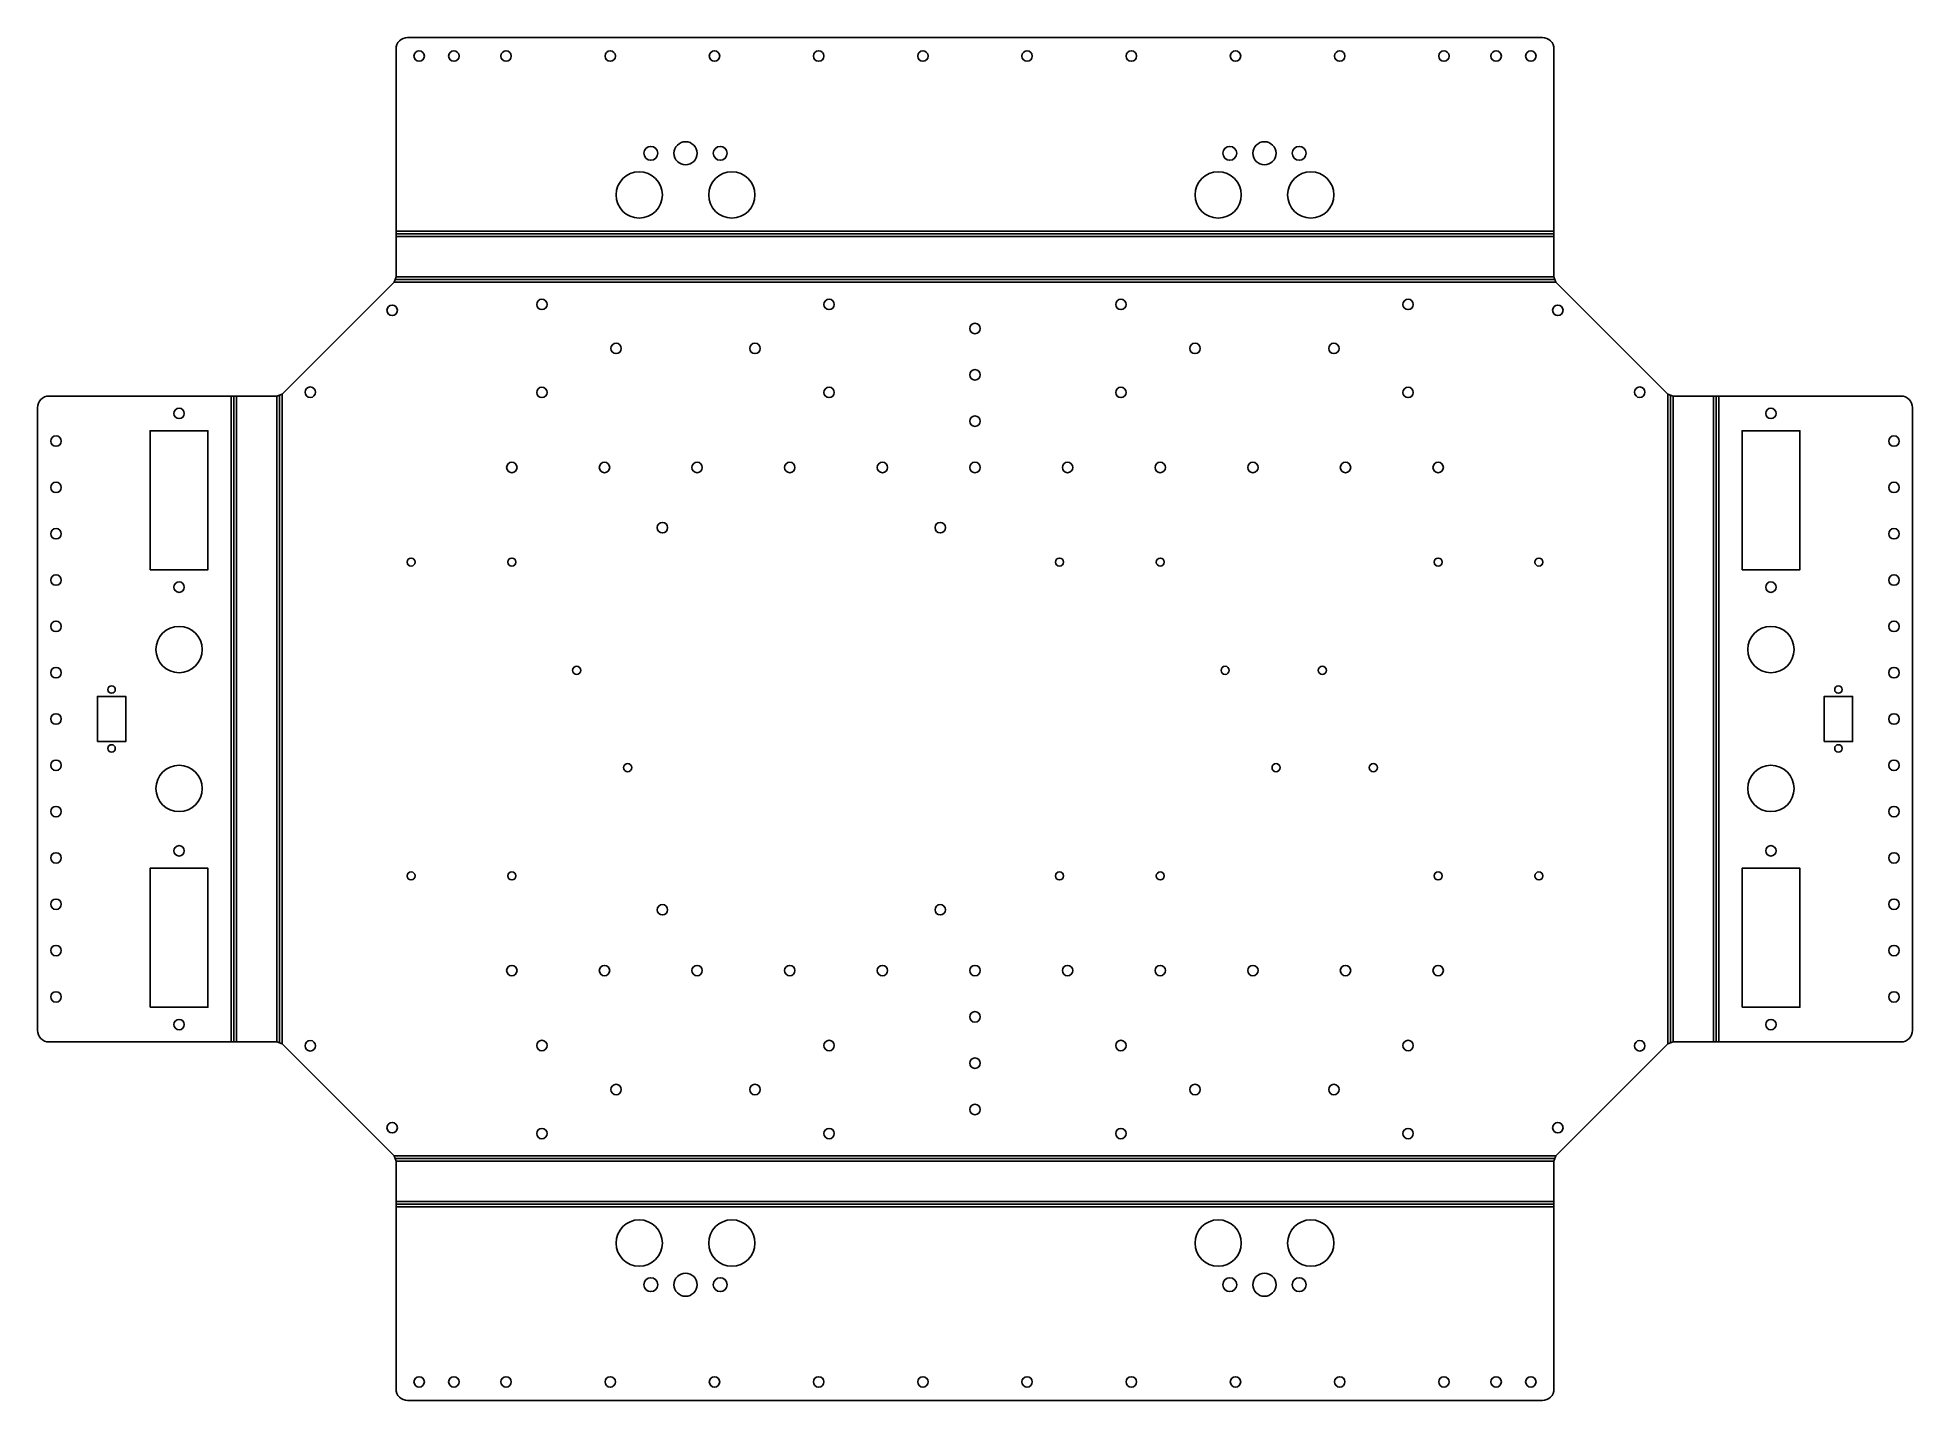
# Model space of a CAD drawing. Header units: millimetres. Extents: x -160 to 650, y 0 to 589.
import ezdxf

# ---------------------------------------------------------------- set-up
doc = ezdxf.new("R2010")
doc.units = ezdxf.units.MM

msp = doc.modelspace()

# ---------------------------------------------------------------- linework, layer by layer
at = {"layer": 'BEND'}
for p, q in [((-5, 503.79), (495, 503.79)), ((-5.41, 484.01), (495.41, 484.01)), ((-75.08, 154.83), (-75.08, 433.71)), ((-55.3, 154.41), (-55.3, 434.13)), ((545.3, 434.13), (545.3, 154.41)), ((565.08, 433.71), (565.08, 154.83)), ((495.41, 104.52), (-5.41, 104.52)), ((495, 84.75), (-5, 84.75))]:
    msp.add_line(p, q, dxfattribs=at)
at = {"layer": 'BEND_EXTENT'}
for p, q in [((-5, 504.92), (495, 504.92)), ((495, 502.66), (-5, 502.66)), ((495.83, 482.88), (-5.83, 482.88)), ((-5, 485.15), (495, 485.15)), ((-76.21, 154.83), (-76.21, 433.71)), ((-73.95, 433.71), (-73.95, 154.83)), ((-56.43, 154.83), (-56.43, 433.71)), ((-54.17, 434.54), (-54.17, 154)), ((544.17, 154), (544.17, 434.54)), ((546.43, 433.71), (546.43, 154.83)), ((563.95, 154.83), (563.95, 433.71)), ((566.21, 433.71), (566.21, 154.83)), ((-5.83, 105.65), (495.83, 105.65)), ((495, 103.39), (-5, 103.39)), ((-5, 85.88), (495, 85.88)), ((495, 83.62), (-5, 83.62))]:
    msp.add_line(p, q, dxfattribs=at)
at = {"layer": 'INTERIOR_PROFILES'}
for points in [[(-111.21, 358.71), (-86.21, 358.71), (-86.21, 418.71), (-111.21, 418.71)], [(576.21, 358.71), (601.21, 358.71), (601.21, 418.71), (576.21, 418.71)], [(-133.93, 284.52), (-121.73, 284.52), (-121.73, 304.02), (-133.93, 304.02)], [(611.73, 284.52), (623.93, 284.52), (623.93, 304.02), (611.73, 304.02)], [(-111.21, 169.83), (-86.21, 169.83), (-86.21, 229.83), (-111.21, 229.83)], [(576.21, 169.83), (601.21, 169.83), (601.21, 229.83), (576.21, 229.83)]]:
    msp.add_lwpolyline(points, close=True, dxfattribs=at)
at = {"layer": 'INTERIOR_PROFILES', "extrusion": (0, 0, -1)}
for centre, radius in [((-4.97, 580.54), 2.25), ((-19.97, 580.54), 2.25), ((-42.5, 580.54), 2.25), ((-87.5, 580.54), 2.25), ((-132.5, 580.54), 2.25), ((-177.5, 580.54), 2.25), ((-222.5, 580.54), 2.25), ((-267.5, 580.54), 2.25), ((-312.5, 580.54), 2.25), ((-357.5, 580.54), 2.25), ((-402.5, 580.54), 2.25), ((-447.5, 580.54), 2.25), ((-470.03, 580.54), 2.25), ((-485.03, 580.54), 2.25), ((-120, 538.54), 5), ((-370, 538.54), 5), ((-105, 538.54), 3), ((-135, 538.54), 3), ((-355, 538.54), 3), ((-385, 538.54), 3), ((-100, 520.54), 10), ((-140, 520.54), 10), ((-350, 520.54), 10), ((-390, 520.54), 10), ((6.67, 470.73), 2.25), ((-58, 473.27), 2.25), ((-182, 473.27), 2.25), ((-308, 473.27), 2.25), ((-432, 473.27), 2.25), ((-496.67, 470.73), 2.25), ((-245, 462.88), 2.25), ((-90, 454.27), 2.25), ((-150, 454.27), 2.25), ((-340, 454.27), 2.25), ((-400, 454.27), 2.25), ((42.02, 435.38), 2.25), ((-58, 435.27), 2.25), ((-182, 435.27), 2.25), ((-245, 442.88), 2.25), ((-308, 435.27), 2.25), ((-432, 435.27), 2.25), ((-532.02, 435.38), 2.25), ((98.71, 426.21), 2.25), ((-245, 422.88), 2.25), ((-588.71, 426.21), 2.25), ((151.83, 414.27), 2.25), ((-641.83, 414.27), 2.25), ((-45, 402.88), 2.25), ((-85, 402.88), 2.25), ((-125, 402.88), 2.25), ((-165, 402.88), 2.25), ((-205, 402.88), 2.25), ((-245, 402.88), 2.25), ((-285, 402.88), 2.25), ((-325, 402.88), 2.25), ((-365, 402.88), 2.25), ((-405, 402.88), 2.25), ((-445, 402.88), 2.25), ((151.83, 394.27), 2.25), ((-641.83, 394.27), 2.25), ((151.83, 374.27), 2.25), ((-110, 376.89), 2.25), ((-230, 376.89), 2.25), ((-641.83, 374.27), 2.25), ((151.83, 354.27), 2.25), ((-1.5, 362.02), 1.75), ((-45, 362.02), 1.75), ((-281.5, 362.02), 1.75), ((-325, 362.02), 1.75), ((-445, 362.02), 1.75), ((-488.5, 362.02), 1.75), ((-641.83, 354.27), 2.25), ((98.71, 351.21), 2.25), ((-588.71, 351.21), 2.25), ((151.83, 334.27), 2.25), ((98.71, 324.27), 10), ((-588.71, 324.27), 10), ((-641.83, 334.27), 2.25), ((151.83, 314.27), 2.25), ((-73, 315.27), 1.75), ((-353, 315.27), 1.75), ((-395, 315.27), 1.75), ((-641.83, 314.27), 2.25), ((127.83, 306.97), 1.6), ((-617.83, 306.97), 1.6), ((151.83, 294.27), 2.25), ((-641.83, 294.27), 2.25), ((151.83, 274.27), 2.25), ((127.83, 281.57), 1.6), ((-617.83, 281.57), 1.6), ((-641.83, 274.27), 2.25), ((98.71, 264.27), 10), ((-95, 273.27), 1.75), ((-375, 273.27), 1.75), ((-417, 273.27), 1.75), ((-588.71, 264.27), 10), ((151.83, 254.27), 2.25), ((-641.83, 254.27), 2.25), ((151.83, 234.27), 2.25), ((98.71, 237.33), 2.25), ((-588.71, 237.33), 2.25), ((-641.83, 234.27), 2.25), ((-1.5, 226.52), 1.75), ((-45, 226.52), 1.75), ((-281.5, 226.52), 1.75), ((-325, 226.52), 1.75), ((-445, 226.52), 1.75), ((-488.5, 226.52), 1.75), ((151.83, 214.27), 2.25), ((-110, 211.89), 2.25), ((-230, 211.89), 2.25), ((-641.83, 214.27), 2.25), ((151.83, 194.27), 2.25), ((-641.83, 194.27), 2.25), ((-45, 185.65), 2.25), ((-85, 185.65), 2.25), ((-125, 185.65), 2.25), ((-165, 185.65), 2.25), ((-205, 185.65), 2.25), ((-245, 185.65), 2.25), ((-285, 185.65), 2.25), ((-325, 185.65), 2.25), ((-365, 185.65), 2.25), ((-405, 185.65), 2.25), ((-445, 185.65), 2.25), ((151.83, 174.27), 2.25), ((-641.83, 174.27), 2.25), ((98.71, 162.33), 2.25), ((-245, 165.65), 2.25), ((-588.71, 162.33), 2.25), ((42.02, 153.16), 2.25), ((-58, 153.27), 2.25), ((-182, 153.27), 2.25), ((-308, 153.27), 2.25), ((-432, 153.27), 2.25), ((-532.02, 153.16), 2.25), ((-245, 145.65), 2.25), ((-90, 134.27), 2.25), ((-150, 134.27), 2.25), ((-340, 134.27), 2.25), ((-400, 134.27), 2.25), ((-245, 125.65), 2.25), ((6.67, 117.8), 2.25), ((-58, 115.27), 2.25), ((-182, 115.27), 2.25), ((-308, 115.27), 2.25), ((-432, 115.27), 2.25), ((-496.67, 117.8), 2.25), ((-100, 68), 10), ((-140, 68), 10), ((-350, 68), 10), ((-390, 68), 10), ((-105, 50), 3), ((-120, 50), 5), ((-135, 50), 3), ((-355, 50), 3), ((-370, 50), 5), ((-385, 50), 3), ((-4.97, 8), 2.25), ((-19.97, 8), 2.25), ((-42.5, 8), 2.25), ((-87.5, 8), 2.25), ((-132.5, 8), 2.25), ((-177.5, 8), 2.25), ((-222.5, 8), 2.25), ((-267.5, 8), 2.25), ((-312.5, 8), 2.25), ((-357.5, 8), 2.25), ((-402.5, 8), 2.25), ((-447.5, 8), 2.25), ((-470.03, 8), 2.25), ((-485.03, 8), 2.25)]:
    msp.add_circle(centre, radius, dxfattribs=at)
at = {"layer": 'OUTER_PROFILES'}
msp.add_lwpolyline([(644.83, 433.71, -0.414214), (649.83, 428.71), (649.83, 159.83, -0.414214), (644.83, 154.83), (546.43, 154.83), (544.17, 154), (495.83, 105.65), (495, 103.39), (495, 5, -0.414214), (490, 0), (0, 0, -0.414214), (-5, 5), (-5, 103.39), (-5.83, 105.65), (-54.17, 154), (-56.43, 154.83), (-154.83, 154.83, -0.414214), (-159.83, 159.83), (-159.83, 428.71, -0.414214), (-154.83, 433.71), (-56.43, 433.71), (-54.17, 434.54), (-5.83, 482.88), (-5, 485.15), (-5, 583.54, -0.414214), (0, 588.54), (490, 588.54, -0.414214), (495, 583.54), (495, 485.15), (495.83, 482.88), (544.17, 434.54), (546.43, 433.71)], format="xyb", close=True, dxfattribs=at)

doc.saveas('drawing.dxf')
